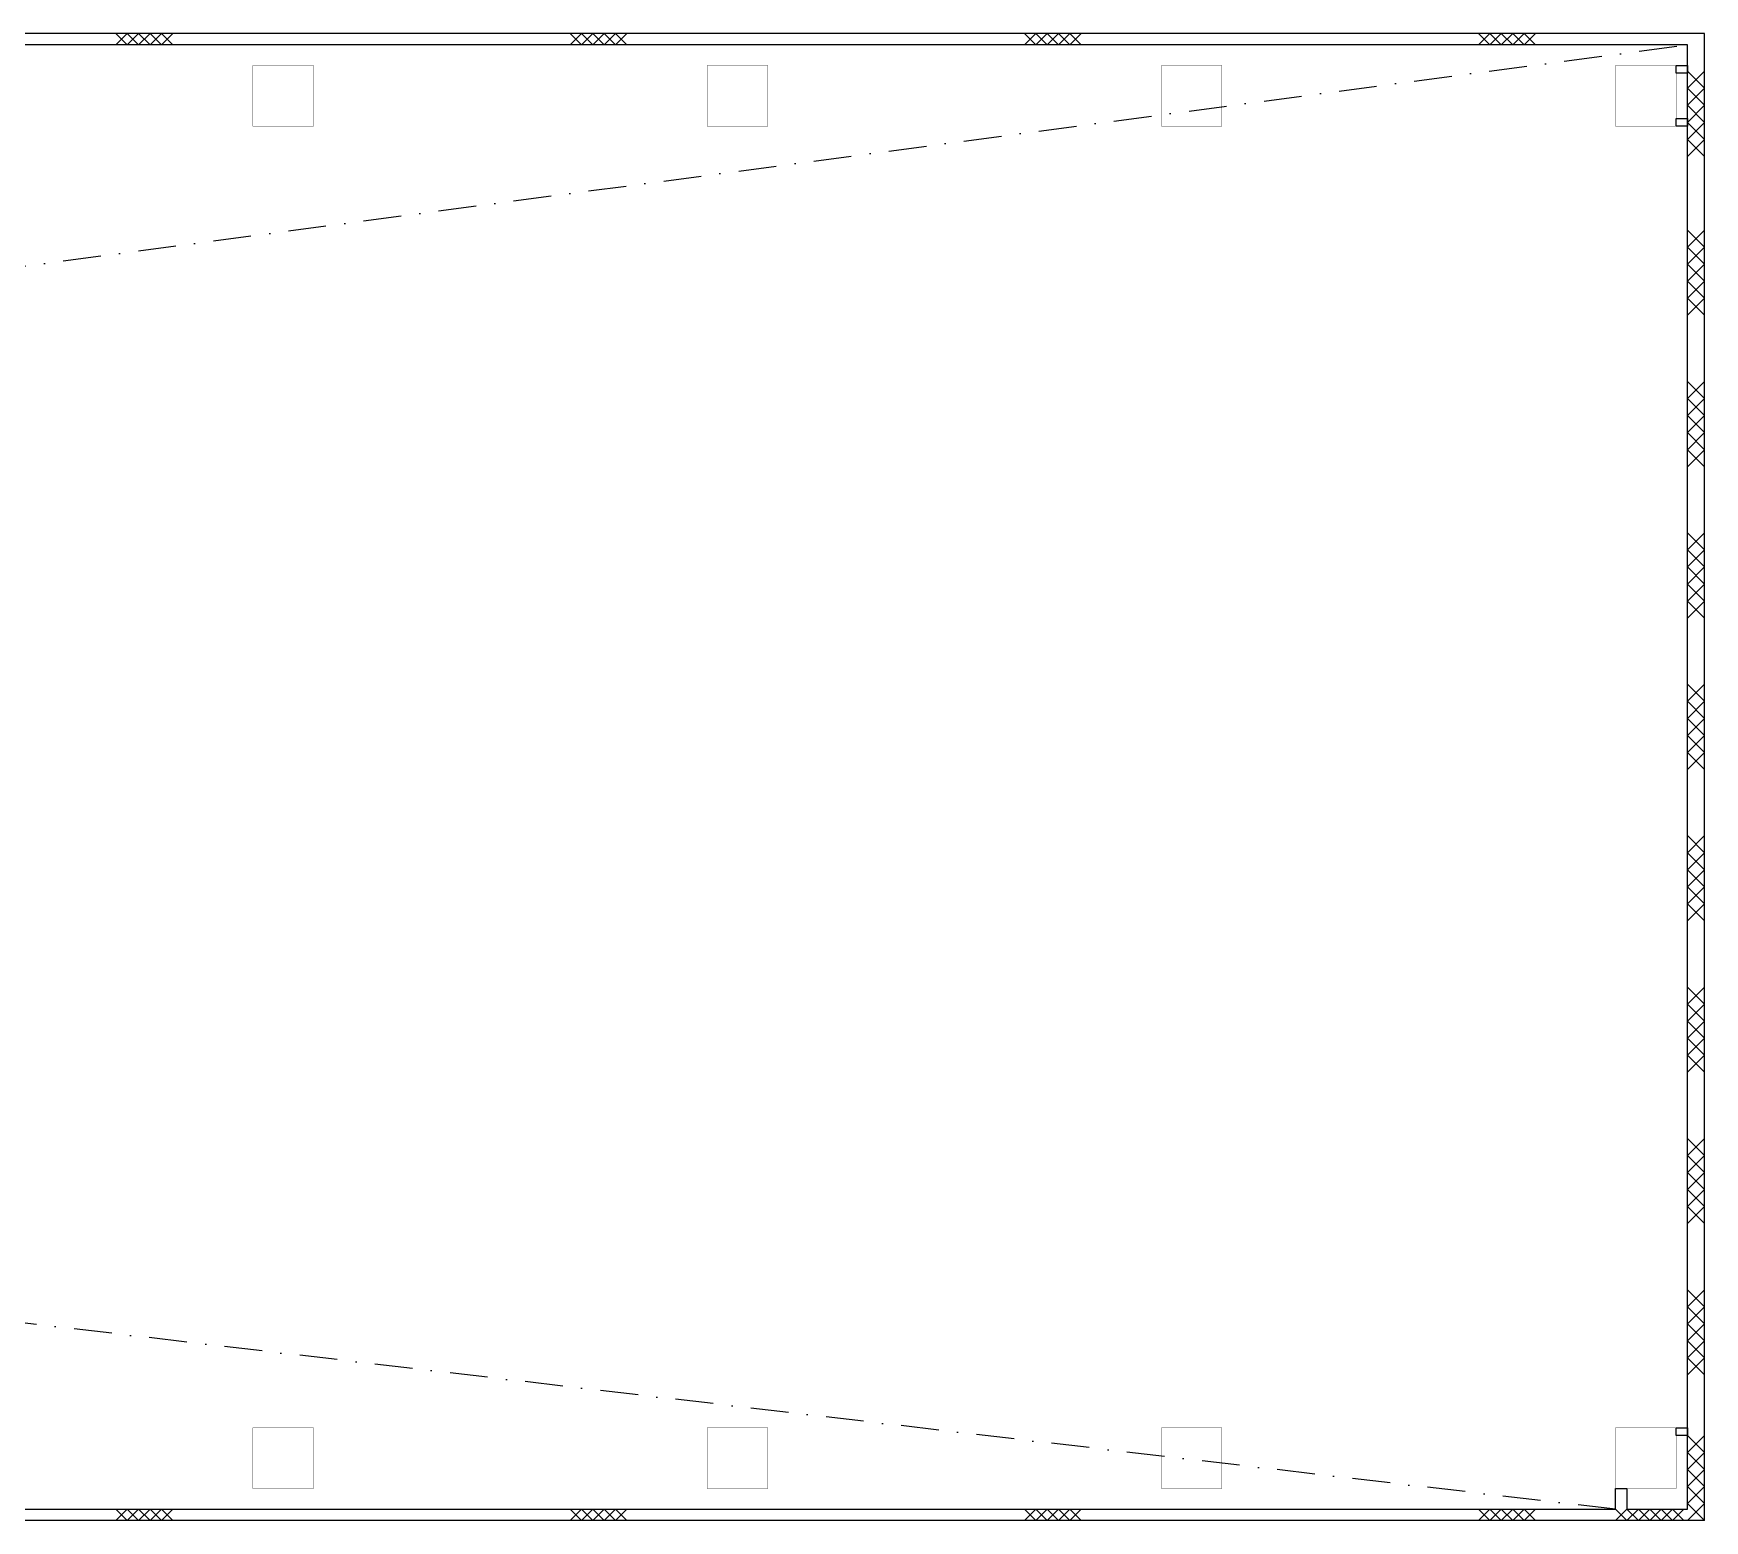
# Model space of a CAD drawing. Extents: x -68523 to 336700, y -113452 to 119396.
# Drawn here: x 176700 to 198775, y -39825 to -20175 of the extents above; entities that cross this region are included whole.
import ezdxf

# ---------------------------------------------------------------- set-up
doc = ezdxf.new("R2010")
doc.units = 0
doc.header["$LTSCALE"] = 1000
doc.header["$MEASUREMENT"] = 0
doc.linetypes.add('s5144a$0$DASHDOT', pattern=[1, 0.5, -0.25, 0, -0.25])
doc.layers.get('0').update_dxf_attribs({"linetype": 'CONTINUOUS'})
for name, color, linetype in [('EC-5thFloor-s6144$0$22', 1, 'CONTINUOUS'), ('s5144a$0$17', 14, 'CONTINUOUS'), ('s5144a$0$20', 7, 'CONTINUOUS'), ('s5144a$0$22', 7, 'CONTINUOUS'), ('s5144a$0$48', 2, 'CONTINUOUS'), ('s5144a$0$6', 7, 'CONTINUOUS')]:
    doc.layers.add(name, color=color, linetype=linetype)

# ---------------------------------------------------------------- blocks, each defined once
blk = doc.blocks.new('s5144a$0$CHAT15')
at = {"layer": 's5144a$0$22', "color": 14, "linetype": 'Continuous'}
for points in [[(0, 0), (0.15, 0.15), (0.3, 0), (0.45, 0.15), (0.6, 0), (0.75, 0.15)], [(0, 0.15), (0.15, 0), (0.3, 0.15), (0.45, 0), (0.6, 0.15), (0.75, 0)]]:
    blk.add_lwpolyline(points, dxfattribs=at)
blk = doc.blocks.new('s5144a$0$H750')
at = {"layer": 's5144a$0$22', "color": 14, "linetype": 'Continuous'}
for points in [[(0, 0.15), (0.15, 0), (0.3, 0.15), (0.45, 0), (0.6, 0.15), (0.75, 0)], [(0, 0), (0.15, 0.15), (0.3, 0), (0.45, 0.15), (0.6, 0), (0.75, 0.15)]]:
    blk.add_lwpolyline(points, dxfattribs=at)
blk = doc.blocks.new('s5144a$0$H900')
at = {"layer": 's5144a$0$22', "color": 14, "linetype": 'Continuous'}
for points in [[(0, 0), (0.15, 0.15), (0.3, 0), (0.45, 0.15), (0.6, 0), (0.75, 0.15), (0.9, 0)], [(0, 0.15), (0.15, 0), (0.3, 0.15), (0.45, 0), (0.6, 0.15), (0.75, 0), (0.9, 0.15)]]:
    blk.add_lwpolyline(points, dxfattribs=at)
blk = doc.blocks.new('s5144a')
at = {"layer": 's5144a$0$17', "color": 8, "linetype": 'Continuous'}
for points in [[(198400, -20600), (198550, -20600), (198550, -20700), (198400, -20700)], [(198400, -21300), (198550, -21300), (198550, -21400), (198400, -21400)], [(198400.1, -38599.9), (198550.1, -38599.9), (198550.1, -38699.9), (198400.1, -38699.9)]]:
    blk.add_lwpolyline(points, close=True, dxfattribs=at)
at = {"layer": 's5144a$0$20', "linetype": 'Continuous'}
blk.add_line((198775, -39825), (86290, -39825), dxfattribs=at)
for points in [[(198775, -39825), (198775, -20175), (198550, -20175), (198550, -20175), (86290.1, -20175)], [(86290, -39675), (197600, -39675), (197600, -39400), (197750, -39400), (197750, -39675), (198550, -39675), (198550.3, -20325), (86290.1, -20325)]]:
    blk.add_lwpolyline(points, dxfattribs=at)
at = {"layer": 's5144a$0$48', "color": 14, "linetype": 's5144a$0$DASHDOT'}
for p, q in [((197600, -39675), (32325.1, -20325)), ((53175, -39675), (198550.3, -20325))]:
    blk.add_line(p, q, dxfattribs=at)
at = {"layer": 's5144a$0$6', "color": 2, "linetype": 'Continuous', "const_width": 5}
for points in [[(179600.1, -21399.9), (180400.1, -21399.9), (180400.1, -20599.9), (179600.1, -20599.9)], [(185600.1, -21399.9), (186400.1, -21399.9), (186400.1, -20599.9), (185600.1, -20599.9)], [(191600.1, -21399.9), (192400.1, -21399.9), (192400.1, -20599.9), (191600.1, -20599.9)], [(197600.1, -21399.9), (198400.1, -21399.9), (198400.1, -20599.9), (197600.1, -20599.9)], [(179600.1, -39399.9), (180400.1, -39399.9), (180400.1, -38599.9), (179600.1, -38599.9)], [(185600.1, -39399.9), (186400.1, -39399.9), (186400.1, -38599.9), (185600.1, -38599.9)], [(191600.1, -39399.9), (192400.1, -39399.9), (192400.1, -38599.9), (191600.1, -38599.9)], [(197600.1, -39399.9), (198400.1, -39399.9), (198400.1, -38599.9), (197600.1, -38599.9)]]:
    blk.add_lwpolyline(points, close=True, dxfattribs=at)
at = {"xscale": 999.9979999999999, "yscale": 999.9979999999999, "zscale": 1000}
for name, p in [('s5144a$0$CHAT15', (177790, -20325)), ('s5144a$0$CHAT15', (177790, -20325)), ('s5144a$0$CHAT15', (183790, -20325)), ('s5144a$0$CHAT15', (183790, -20325)), ('s5144a$0$CHAT15', (189790, -20325)), ('s5144a$0$CHAT15', (189790, -20325)), ('s5144a$0$CHAT15', (195790, -20325)), ('s5144a$0$CHAT15', (195790, -20325)), ('s5144a$0$CHAT15', (177790, -39825)), ('s5144a$0$CHAT15', (177790, -39825)), ('s5144a$0$CHAT15', (183790, -39825)), ('s5144a$0$CHAT15', (183790, -39825)), ('s5144a$0$CHAT15', (189790, -39825)), ('s5144a$0$CHAT15', (189790, -39825)), ('s5144a$0$CHAT15', (195790, -39825)), ('s5144a$0$CHAT15', (195790, -39825)), ('s5144a$0$H900', (197600, -39825)), ('s5144a$0$H900', (197600, -39825))]:
    blk.add_blockref(name, p, dxfattribs=at)
at = {"xscale": 1499.997, "yscale": 1499.997, "zscale": 1000, "rotation": 270}
for p in [(198550, -20675), (198550, -20675), (198550, -22775), (198550, -22775), (198550, -24775), (198550, -24775), (198550, -26775), (198550, -26775), (198550, -28775), (198550, -28775), (198550, -30775), (198550, -30775), (198550, -32775), (198550, -32775), (198550, -34775), (198550, -34775), (198550, -36775), (198550, -36775), (198550, -38700), (198550, -38700)]:
    blk.add_blockref('s5144a$0$H750', p, dxfattribs=at)
blk = doc.blocks.new('EC-5thFloor-s6144$0$H750')
at = {"layer": 'EC-5thFloor-s6144$0$22', "color": 14, "linetype": 'Continuous'}
for points in [[(0, 0.15), (0.15, 0), (0.3, 0.15), (0.45, 0), (0.6, 0.15), (0.75, 0)], [(0, 0), (0.15, 0.15), (0.3, 0), (0.45, 0.15), (0.6, 0), (0.75, 0.15)]]:
    blk.add_lwpolyline(points, dxfattribs=at)

msp = doc.modelspace()

# ---------------------------------------------------------------- block references
msp.add_blockref('s5144a', (0, 0))
at = {"xscale": 1499.997, "yscale": 1499.997, "zscale": 1000, "rotation": 270}
for p in [(198550, -26775), (198550, -28775), (198550, -30775)]:
    msp.add_blockref('EC-5thFloor-s6144$0$H750', p, dxfattribs=at)

doc.saveas('drawing.dxf')
